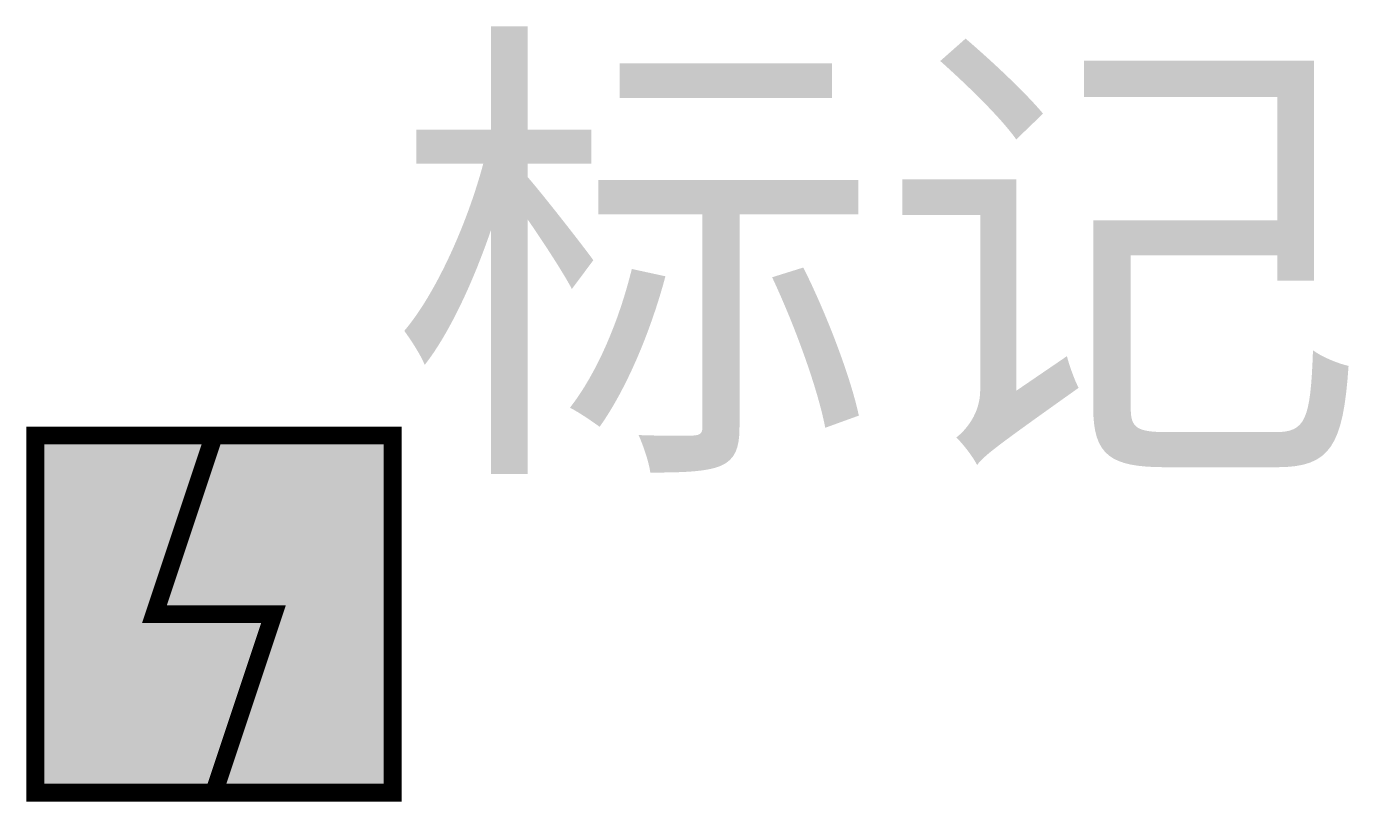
# Model space of a CAD drawing. Extents: x -1.05 to 6.35, y -1.05 to 3.29.
import ezdxf

# ---------------------------------------------------------------- set-up
doc = ezdxf.new("R2010")
doc.units = 0
doc.header["$MEASUREMENT"] = 0
doc.layers.get('0').update_dxf_attribs({"linetype": 'CONTINUOUS'})
doc.styles.get("Standard").update_dxf_attribs({"font": 'SimSun.ttf'})

msp = doc.modelspace()

# ---------------------------------------------------------------- hatches: boundary and pattern name
msp.add_hatch(color=256).paths.add_polyline_path([(-1, -1), (-1, 1), (1, 1), (1, -1)])

# ---------------------------------------------------------------- linework, layer by layer
at = {"color": 1, "const_width": 0.1}
msp.add_lwpolyline([(-1, -1), (-1, 1), (1, 1), (1, -1)], close=True, dxfattribs=at)
msp.add_lwpolyline([(0, 1), (-0.33333, 0), (0.33333, 0), (0, -1)], dxfattribs=at)

# ---------------------------------------------------------------- texts
msp.add_attdef('标记', (1, 1), '标记', height=2)

doc.saveas('drawing.dxf')
